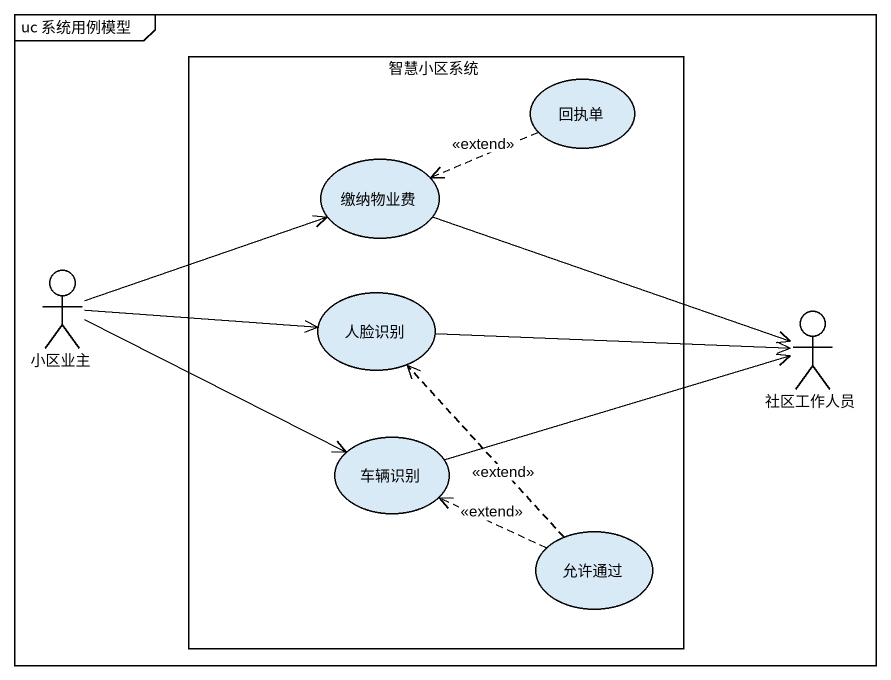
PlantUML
@startuml
mainframe uc 系统用例模型
rectangle 智慧小区系统 {
  usecase 回执单
  usecase 缴纳物业费
  usecase 人脸识别
  usecase 车辆识别
  usecase 允许通过
}
actor 小区业主
actor 社区工作人员
回执单 .left.> 缴纳物业费 : <<extend>>
小区业主 -right-> 缴纳物业费
小区业主 -right-> 人脸识别
小区业主 -right-> 车辆识别
社区工作人员 <-left- 缴纳物业费
社区工作人员 <-left- 人脸识别
社区工作人员 <-left- 车辆识别
允许通过 .up.> 人脸识别 : <<extend>>
允许通过 .left.> 车辆识别 : <<extend>>
@enduml
